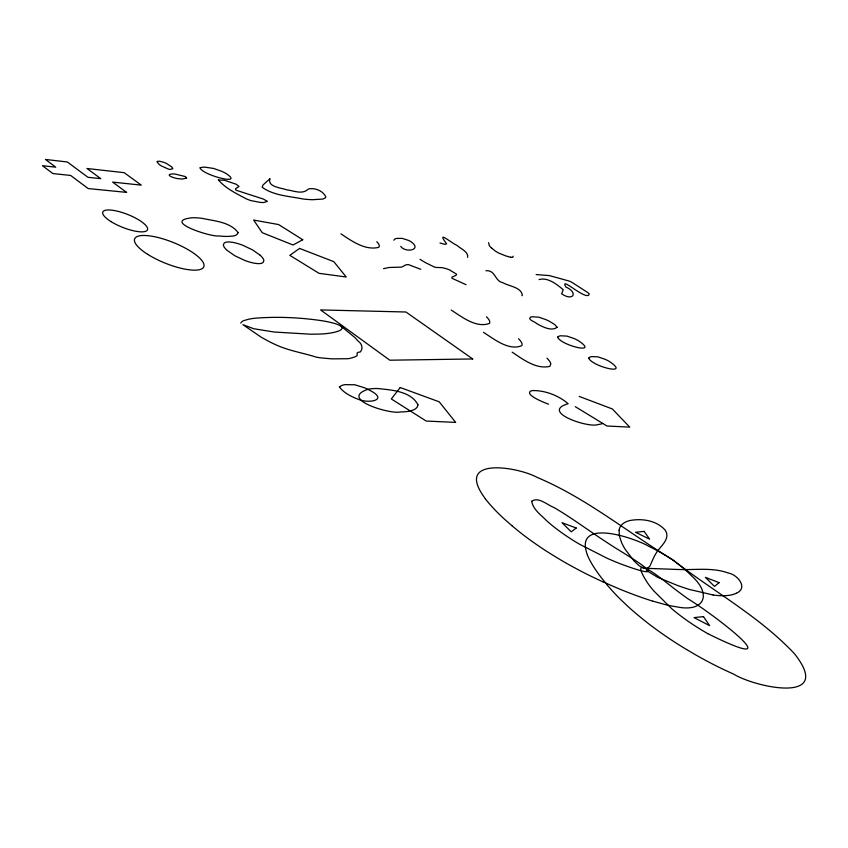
<?xml version="1.0" encoding="UTF-8"?>
<svg xmlns="http://www.w3.org/2000/svg" width="848" height="848" viewBox="0 0 848 848"><rect width="100%" height="100%" fill="white"/><g stroke="black" fill="none" stroke-linecap="round" stroke-linejoin="round"><path stroke-width="1.27" d="M619.114 530.265L619.337 535.872L621.531 542.455A117.734 39.305 29.1 0 0 625.336 549.546L634.071 560.973L639.032 565.616L643.25 568.213L671.807 569.252A295.03 92.676 25.6 0 0 680.022 569.527C696.113 569.994 712.85 567.344 728.326 573.047C737.272 574.425 748.742 587.929 736.34 593.271M513.21 256.191L512.743 257.326A9.784 2.247 25.4 0 1 511.153 257.251L510.687 257.198M393.811 240.207L394.882 239.041A38.722 9.646 24.7 0 1 396.323 238.447L402.175 238.362L408.503 240.397A6.731 1.664 24.5 0 1 411.004 241.733C422.696 249.916 405.609 253.298 400.712 246.376M269.876 178.811C267.353 187.069 281.409 187.811 286.55 189.804C293.143 190.482 301.771 194.733 307.559 189.698A29.012 7.007 23.9 0 1 309.647 188.733C315.848 188.055 323.056 191.012 325.791 196.81L325.484 197.764L322.929 199.068L312.615 199.704A143.672 33.337 22.9 0 1 303.34 199.057C289.56 196.195 273.628 195.687 262.17 187.26L263.039 184.97L269.865 178.822M488.607 242.676L489.232 245.379A18.317 4.208 25.4 0 0 491.723 248.188M240.726 323.067L241.945 321.678A35.86 11.543 23.1 0 1 243.334 320.777L248.39 319.283A159.975 53.286 24.3 0 1 252.174 318.594L253.033 318.466A108.926 35.722 23.8 0 1 255.502 318.17C277.9 316.452 300.51 317.502 322.706 320.83C360.262 327.37 335.299 334.589 314.428 334.112A97.7 29.489 22.8 0 1 311.068 334.229L274.105 332.024L253.69 328.717L242.91 324.667L261.407 337.334L269.441 341.744A64.681 20.341 23.2 0 0 276.469 345.072C289.242 350.881 303.234 352.906 316.442 357.188A102.703 31.683 23 0 0 321.509 357.962L331.738 358.852L347.457 358.725A44.615 14.003 23.6 0 0 350.033 358.375L353.86 357.273A135.712 41.563 22.7 0 0 355.704 356.52C359.785 354.856 353.68 352.694 360.389 351.899C363.432 348.316 361.863 343.641 358.153 341.119A84.694 25.419 24.8 0 1 356.785 339.613L355.747 338.469A23.309 7.187 23.8 0 0 354.538 337.26L341.415 326.448M467.619 257.379C468.774 251.792 460.39 248.644 457.072 245.443C451.337 243.079 435.533 229.193 446.631 243.8L445.03 244.362L439.985 243.005M539.095 279.596C547.543 276.914 557.062 284.483 563.231 289.73L561.641 293.768C572.888 301.729 578.76 292.708 565.849 286.995C559.33 275.388 584.664 299.768 588.883 294.934L589.201 293.98L587.993 292.719L572.177 282.49A5.342 1.23 25.9 0 0 568.764 280.942L549.377 275.6L536.148 274.561M383.529 268.678L388.946 267.502L401.804 267.099L405.694 264.915L408.27 264.544L420.778 269.304M713.157 594.989L689.594 589.508A114.745 38.001 28 0 1 676.852 585.226L657.423 577.191L646.505 570.471L646.25 569.103L649.759 566.337L653.999 556.977A352.545 115.741 32.2 0 1 656.172 553.14C660.179 546.26 671.001 539.021 665.245 530.212C656.765 520.471 642.074 518.181 629.905 520.545A88.107 29.627 28.8 0 0 619.072 530.244M548.486 404.189C545.434 403.023 525.792 395.571 530.17 391.363A44.721 13.218 26.5 0 1 532.364 390.578C544.904 390.239 558.853 395.592 568.149 403.743C539.582 411.927 589.095 428.42 598.137 424.509A66.568 19.26 26.2 0 0 602.769 423.438M485.968 270.692C495.847 270.056 494.511 281.112 502.906 282.723C508.789 286.242 521.128 287.069 522.336 295.104A31.895 7.886 25.3 0 1 521.859 295.708M652.939 601.19L665.161 604.56A90.089 31.471 28 0 0 677.128 606.914C704.624 612.574 712.394 594.045 691.12 575.421A71.55 25.228 28.3 0 0 683.583 568.414L678.008 563.867A87.418 31.079 28.2 0 0 671.966 559.351C627.16 531.908 585.904 497.871 537.144 477.413C517.725 466.686 453.076 456.012 485.374 498.719M507.517 256.425L506.51 256.107A14.617 3.413 25.4 0 0 505.503 255.81L498.9 253.16A12.529 2.883 25.4 0 1 496.546 251.835L495.751 251.337A4.092 0.943 25.3 0 1 495.168 250.966L493.451 249.577A22.366 5.205 25.1 0 0 492.932 249.132L491.819 248.21M579.248 396.44L612.33 408.959L629.746 427.127L606.988 426.014L575.262 406.648M466.05 284.684L452.048 278.324L451.92 277.158L456.023 275.324L456.595 274.201L449.472 269.876A14.405 3.657 24.9 0 0 446.408 268.721L442.19 267.639L436.031 267.438A5.395 1.357 24.8 0 1 433.964 266.834L425.42 262.615A30.952 7.717 24.8 0 1 422.537 260.908L420.036 259.297M603.098 581.94L592.084 576.757A158.491 53.71 27.5 0 1 580.191 570.757L570.375 565.478A148.824 50.71 27.5 0 1 557.931 558.302L548.539 552.504A146.64 50.021 27.5 0 1 518.828 531.41L511.747 525.601M707.741 633.636C797.279 678.05 712.394 613.401 687.654 598.624A298.093 89.676 29.6 0 1 677.435 591.077C670.492 586.328 623.98 545.942 647.278 582.555A121.317 41.361 29.5 0 0 653.734 590.855L671.796 608.758A91.531 31.641 29.4 0 0 707.751 633.626M686.53 649.536L677.117 643.685A153.265 53.106 29.4 0 1 645.063 620.969L636.869 614.281A155.629 53.869 29.4 0 1 627.149 605.705L620.28 599.144A166.07 57.198 29.4 0 1 612.839 591.427L606.712 584.484M512.171 352.174C522.983 359.351 536.18 369.569 549.854 366.357L550.818 364.046A27.889 7.696 25.8 0 0 546.992 358.216M483.487 332.352C494.204 339.126 508.832 351.167 521.88 345.613L522.103 344.352A27.624 7.537 25.5 0 0 518.52 338.734M451.221 310.061C461.969 316.94 476.29 328.399 489.487 323.385L489.794 322.198A27.327 7.356 25.1 0 0 486.476 316.792M340.907 233.836C351.666 241.012 365.202 250.701 378.674 247.351L379.236 246.397A26.415 6.72 24 0 0 376.798 241.712M260.198 255.259L252.545 249.884L242.708 245.231A19.917 5.66 22.8 0 0 232.214 242.284C229.416 241.987 223.745 240.938 223.342 244.955A25.705 7.314 22.9 0 0 226.861 250.149L234.61 255.64L244.69 260.41A19.981 5.692 22.9 0 0 255.354 263.357C258.068 263.664 263.834 264.523 263.876 260.442A25.8 7.346 22.8 0 0 260.198 255.259M587.516 555.26C572.877 516.898 634.442 537.876 648.582 546.207A71.688 25.292 28.3 0 1 659.479 551.868L666.39 555.896A87.715 31.228 28.3 0 1 673.121 560.146C713.38 591.448 759.267 616.295 794.406 653.67C834.771 704.571 755.473 687.611 733.478 674.022A143.429 49.958 29.4 0 1 686.583 649.473M736.308 593.261A87.058 29.161 28.3 0 1 713.189 595.02M652.971 601.232A161.343 54.569 27.5 0 1 603.108 581.802M511.885 525.601A136.899 46.884 27.4 0 1 485.257 498.698M606.967 584.526A168.911 58.024 29.4 0 1 587.431 555.228M510.74 257.241A13.038 3 25.3 0 1 507.581 256.478M218.424 179.924C225.536 188.457 236.751 193.81 246.63 199.004A12.953 3.307 23 0 0 251.008 200.616L260.018 202.365A41.139 10.356 22.9 0 0 263.876 202.492L267.406 201.358L263.463 199.1L235.967 190.175L235.447 188.839L239.009 186.454L236.21 184.239L224.582 180.285L218.424 179.924M531.664 501.327C533.191 509.786 541.395 515.255 547.034 521.107A87.598 29.818 27.5 0 0 579.905 544.427L607.041 558.217A115.307 38.648 27.5 0 0 620.492 563.867C675.814 584.378 634.251 559.606 614.556 547.426A286.539 85.606 28.3 0 1 603.914 540.483C587.335 529.608 571.414 517.736 554.306 507.687C547.808 505.281 538.141 496.239 531.664 501.327M557.072 327.233C551.751 331.748 542.466 326.734 536.911 323.735C535.639 321.901 527.127 319.728 530.392 317.237A39.029 10.07 26.1 0 1 532.311 316.76L538.84 317.184L545.932 319.643A15.296 3.922 25.9 0 1 549.652 321.434L554.783 324.614L557.072 327.233M417.969 404.846C417.651 409.107 412.573 410.411 409.118 411.185A77.846 25.323 24 0 1 400.139 411.958C391.055 414.63 337.43 398.995 368.551 389.126A79.68 26.882 25.1 0 1 377.667 388.532C391.416 390.006 410.994 391.087 417.969 404.846M238.118 232.617C237.016 236.73 231.122 236.02 227.773 236.433A69.419 18.868 22.3 0 1 218.742 235.924C211.587 237.366 159.869 220.734 192.941 217.713A70.458 19.981 22.8 0 1 202.068 218.339C214.215 220.999 230.285 221.922 238.118 232.617M172.653 168.657L170.13 169.462A5.703 1.452 22.3 0 1 168.307 169.049L161.512 166.007A12.837 3.254 22.3 0 1 159.466 164.692L156.997 161.883A7.833 1.993 22.3 0 1 157.855 161.3L158.756 161.247A8.607 2.184 22.3 0 1 160.569 161.47L163.463 162.244A7.187 1.823 22.3 0 1 166.441 163.441L171.561 166.802A12.54 3.191 22.3 0 1 172.536 168.116L172.653 168.657M588.745 358.068C591.862 366.601 632.332 376.47 608.758 361.089A15.624 4.092 26.5 0 0 604.963 359.255L597.851 356.828L591.501 356.616A39.898 10.505 26.7 0 0 589.71 357.209L588.745 358.068M186.581 178.038L182.606 179.023A27.433 7.007 22.3 0 1 179.151 178.705C176.458 179.034 163.632 174.858 172.006 173.967A34.916 9.105 22.5 0 1 174.868 174.01L184.97 176.469A3.032 0.774 22.4 0 1 185.924 177.084L186.581 178.038M200.107 167.851C202.184 175.229 246.355 186.496 225.377 173.098A15.995 3.996 22.8 0 0 221.572 171.264L213.664 168.455L205.184 167.183A40.736 10.282 22.9 0 0 202.301 167.247L200.107 167.851M557.687 337.122C560.56 345.412 600.935 355.354 577.88 340.366A15.455 4.007 26.2 0 0 574.128 338.553L567.026 336.115L560.57 335.787A39.432 10.282 26.4 0 0 558.715 336.327L557.687 337.122M339.433 386.964C343.896 393.175 352.482 397.235 359.775 399.864C370.396 403.553 388.628 399.652 369.368 390.122A20.172 6.731 24.2 0 0 364.502 387.78L354.729 384.748L344.829 384.663A51.516 17.395 24.5 0 0 341.627 385.543L339.433 386.964M400.235 387.525L391.31 398.963L426.194 421.043L455.683 422.41L439.2 401.825L400.235 387.525M719.093 582.65L714.493 586.424L705.409 577.361L719.093 582.65M576.216 528.018L571.234 531.834L561.959 522.644L576.216 528.018M299.577 248.432L289.804 255.333L319.049 273.332L346.217 276.999L333.805 261.65L299.577 248.432M302.747 239.74L293.079 244.998L262.212 232.67L253.637 220.056L278.653 224.572L302.747 239.74M703.458 616.613L694.056 617.62L709.617 625.644L703.458 616.613M644.109 531.389L635.523 532.29L649.621 539.148L644.109 531.389M472.696 358.958L389.826 360.209L320.576 309.933L405.938 312L472.696 358.958M126.585 192.379L88.203 188.563L70.628 175.451L52.873 173.554L42.411 165.699L55.735 167.173L45.453 159.456L67.321 161.979L87.991 177.306L100.764 178.663L86.984 168.498L124.168 172.674L141.277 185.129L112.625 182.108L126.585 192.379M111.014 221.604A24.02 6.922 21.6 0 0 147.372 230.02A24.02 6.922 21.6 0 0 117.109 211.12A24.02 6.922 21.6 0 0 111.014 221.604M147.658 254.315A37.312 11.098 22 0 0 203.721 267.014A37.312 11.098 22 0 0 156.329 237.101A37.312 11.098 22 0 0 147.658 254.315"/></g></svg>
